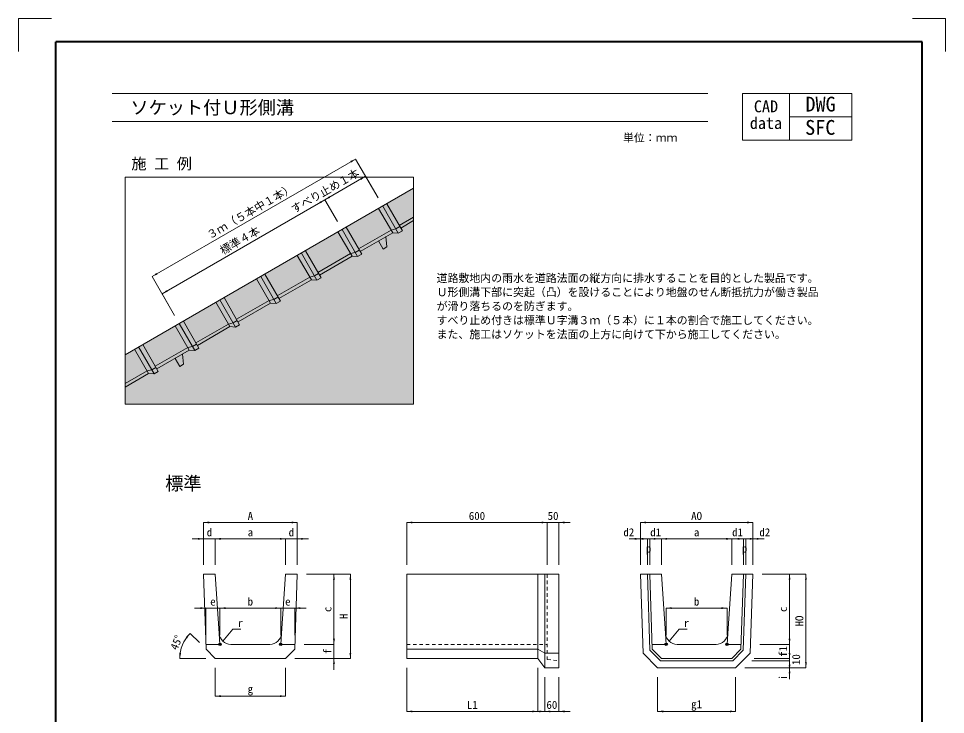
# Model space of a CAD drawing. Units: millimetres at full size, sheet at 1:20. Extents: x 182639 to 186599, y 872497 to 878197.
# Drawn here: x 182639 to 186599, y 875225 to 878197 of the extents above; entities that cross this region are included whole.
import ezdxf
from ezdxf.enums import TextEntityAlignment as Align

# ---------------------------------------------------------------- set-up
doc = ezdxf.new("R2010")
doc.units = ezdxf.units.MM
doc.header["$LTSCALE"] = 20
doc.header["$PDMODE"] = 32
doc.header["$PDSIZE"] = 10
doc.linetypes.add('USER1', pattern=[1.35, 0.75, -0.6])
for name, color, linetype, lineweight in [('(0-0)', 2, 'Continuous', 13), ('0_2', 7, 'Continuous', 13), ('Defpoints_3', 1, 'Continuous', 13), ('ハッチング', 7, 'Continuous', 13), ('図枠', 7, 'Continuous', 5), ('寸法線', 7, 'Continuous', 13), ('引出線', 4, 'Continuous', 13), ('本体', 2, 'Continuous', 13), ('補助線', 8, 'Continuous', 13)]:
    doc.layers.add(name, color=color, linetype=linetype, lineweight=lineweight)
doc.layers.add('作業エリア', color=11, linetype='Continuous')
doc.layers.add('文字', color=7, linetype='Continuous')
doc.styles.add('ＭＳ ゴシック', font='')
doc.styles.get('ＭＳ ゴシック').set_extended_font_data('MS Gothic')

# ---------------------------------------------------------------- blocks, each defined once
blk = doc.blocks.new('filled_arrow')
at = {"color": 0, "linetype": 'Continuous', "lineweight": -2}
blk.add_solid([(7.5, 1.25), (0, 0), (7.5, -1.25)], dxfattribs=at)

msp = doc.modelspace()

# ---------------------------------------------------------------- hatches: boundary and pattern name
at = {"layer": 'ハッチング'}
for color, points in [(8, [(183542.09, 876881.07), (183566.07, 876879.53), (183583.4, 876889.53), (183576.73, 876901.07), (183715.87, 876981.41), (183739.86, 876979.86), (183757.18, 876989.86), (183750.51, 877001.41), (183889.65, 877081.74), (183913.64, 877080.19), (183930.96, 877090.19), (183924.29, 877101.74), (184063.43, 877182.07), (184087.42, 877180.53), (184104.74, 877190.53), (184098.07, 877202.07), (184176.59, 877247.41), (184196.59, 877212.76), (184212.47, 877221.93), (184208.35, 877265.74), (184237.22, 877282.41), (184261.2, 877280.86), (184278.52, 877290.86), (184271.86, 877302.41), (184326.64, 877334.03), (184326.64, 877472.6), (183094.46, 876761.2), (183094.46, 876622.64), (183194.52, 876680.41), (183218.51, 876678.86), (183235.83, 876688.86), (183229.16, 876700.41), (183307.68, 876745.74), (183327.68, 876711.1), (183343.56, 876720.27), (183339.44, 876764.07), (183368.31, 876780.74), (183392.29, 876779.19), (183409.61, 876789.19), (183402.95, 876800.74)]), (256, [(184326.64, 876549.91), (184326.64, 877334.03), (184271.86, 877302.41), (184278.52, 877290.86), (184261.2, 877280.86), (184237.22, 877282.41), (184208.35, 877265.74), (184212.47, 877221.93), (184196.59, 877212.76), (184176.59, 877247.41), (184098.07, 877202.07), (184104.74, 877190.53), (184087.42, 877180.53), (184063.43, 877182.07), (183924.29, 877101.74), (183930.96, 877090.19), (183913.64, 877080.19), (183889.65, 877081.74), (183750.51, 877001.41), (183757.18, 876989.86), (183739.86, 876979.86), (183715.87, 876981.41), (183576.73, 876901.07), (183583.4, 876889.53), (183566.07, 876879.53), (183542.09, 876881.07), (183402.95, 876800.74), (183409.61, 876789.19), (183392.29, 876779.19), (183368.31, 876780.74), (183339.44, 876764.07), (183343.56, 876720.27), (183327.68, 876711.1), (183307.68, 876745.74), (183229.16, 876700.41), (183235.83, 876688.86), (183218.51, 876678.86), (183194.52, 876680.41), (183094.46, 876622.64), (183094.46, 876549.91)])]:
    msp.add_hatch(color=color, dxfattribs=at).paths.add_polyline_path(points)

# ---------------------------------------------------------------- linework, layer by layer
at = {"layer": '(0-0)'}
for p, q in [((184177.22, 877386.33), (184237.22, 877282.41)), ((184194.54, 877396.33), (184261.2, 877280.86)), ((184265.3, 877313.75), (184326.64, 877349.16)), ((184230.66, 877293.75), (184251, 877298.53)), ((184268.32, 877308.53), (184251, 877298.53)), ((184003.43, 877286), (184063.43, 877182.07)), ((184020.75, 877296), (184087.42, 877180.53)), ((184091.52, 877213.42), (184230.66, 877293.75)), ((183829.65, 877185.66), (183889.65, 877081.74)), ((183846.97, 877195.66), (183913.64, 877080.19)), ((183917.74, 877113.09), (184056.88, 877193.42)), ((184056.88, 877193.42), (184077.22, 877198.2)), ((184094.54, 877208.2), (184077.22, 877198.2)), ((183920.75, 877107.87), (183903.43, 877097.87)), ((183655.87, 877085.33), (183715.87, 876981.41)), ((183673.19, 877095.33), (183739.86, 876979.86)), ((183743.96, 877012.75), (183883.1, 877093.09)), ((183883.1, 877093.09), (183903.43, 877097.87)), ((183482.09, 876985), (183542.09, 876881.07)), ((183499.41, 876995), (183566.07, 876879.53)), ((183570.18, 876912.42), (183709.32, 876992.75)), ((183709.32, 876992.75), (183729.65, 876997.53)), ((183746.97, 877007.53), (183729.65, 876997.53)), ((183573.19, 876907.2), (183555.87, 876897.2)), ((183308.31, 876884.66), (183368.31, 876780.74)), ((183325.63, 876894.66), (183392.29, 876779.19)), ((183396.4, 876812.09), (183535.54, 876892.42)), ((183535.54, 876892.42), (183555.87, 876897.2)), ((183222.61, 876711.76), (183361.75, 876792.09)), ((183361.75, 876792.09), (183382.09, 876796.87)), ((183399.41, 876806.87), (183382.09, 876796.87))]:
    msp.add_line(p, q, dxfattribs=at)
at = {"layer": 'Defpoints_3'}
for p, q in [((182638.73, 878197.25), (182780.15, 878197.25)), ((182638.73, 878197.25), (182638.73, 878055.83)), ((186598.73, 878197.25), (186457.31, 878197.25)), ((186598.73, 878197.25), (186598.73, 878055.83))]:
    msp.add_line(p, q, dxfattribs=at)
at = {"layer": 'ハッチング'}
for p, q in [((185732.07, 877877.25), (185732.07, 877677.25)), ((185732.07, 877877.25), (186198.73, 877877.25)), ((185932.07, 877877.25), (185932.07, 877677.25)), ((186198.73, 877877.25), (186198.73, 877677.25)), ((185932.07, 877777.25), (186198.73, 877777.25)), ((185732.07, 877677.25), (186198.73, 877677.25))]:
    msp.add_line(p, q, dxfattribs=at)
at = {"layer": '作業エリア'}
for p in [(183499.18, 875523.69), (183759.18, 875523.69), (185405.52, 875523.69), (185665.52, 875523.69)]:
    msp.add_point(p, dxfattribs=at)
at = {"layer": '図枠', "lineweight": 40}
for p, q in [((186498.73, 878097.25), (182798.73, 878097.25)), ((182798.73, 872597.25), (182798.73, 878097.25)), ((186498.73, 872597.25), (186498.73, 878097.25))]:
    msp.add_line(p, q, dxfattribs=at)
at = {"layer": '図枠', "lineweight": 13}
for p, q in [((183038.73, 877877.25), (185583.71, 877877.25)), ((183038.73, 877757.25), (185583.71, 877757.25))]:
    msp.add_line(p, q, dxfattribs=at)
at = {"layer": '寸法線'}
for p, q in [((184078.61, 877597.12), (183209.7, 877095.45)), ((184174.54, 877430.97), (184078.61, 877597.12)), ((183947.46, 877422.95), (184121.24, 877523.28)), ((184174.54, 877430.97), (184121.24, 877523.28)), ((183947.46, 877422.95), (183252.33, 877021.62)), ((184000.75, 877330.64), (183947.46, 877422.95)), ((184000.75, 877330.64), (183947.46, 877422.95)), ((183305.63, 876929.3), (183209.7, 877095.45)), ((183305.63, 876929.3), (183252.33, 877021.62)), ((183429.18, 876044.63), (183829.18, 876044.63)), ((183429.18, 875863.69), (183429.18, 876044.63)), ((183829.18, 875863.69), (183829.18, 876044.63)), ((184297.23, 876044.63), (184897.23, 876044.63)), ((184297.23, 875863.69), (184297.23, 876044.63)), ((184849.23, 876044.63), (184995.23, 876044.63)), ((184897.23, 875863.69), (184897.23, 876044.63)), ((184897.23, 875863.69), (184897.23, 876044.63)), ((184947.23, 875863.69), (184947.23, 876044.63)), ((185295.52, 876044.63), (185775.52, 876044.63)), ((185295.52, 875863.69), (185295.52, 876044.63)), ((185775.52, 875863.69), (185775.52, 876044.63)), ((183381.18, 875974.63), (183527.18, 875974.63)), ((183429.18, 875863.69), (183429.18, 875974.63)), ((183479.18, 875863.69), (183479.18, 875974.63)), ((183479.18, 875974.63), (183779.18, 875974.63)), ((183479.18, 875863.69), (183479.18, 875974.63)), ((183731.18, 875974.63), (183877.18, 875974.63)), ((183779.18, 875863.69), (183779.18, 875974.63)), ((183779.18, 875863.69), (183779.18, 875974.63)), ((183829.18, 875863.69), (183829.18, 875974.63)), ((185349.52, 875974.63), (185247.52, 875974.63)), ((185383.52, 875974.63), (185277.52, 875974.63)), ((185295.52, 875863.69), (185295.52, 875959.63)), ((185311.52, 875974.63), (185433.52, 875974.63)), ((185325.52, 875863.69), (185325.52, 875974.63)), ((185335.52, 875863.69), (185335.52, 875974.63)), ((185385.52, 875863.69), (185385.52, 875974.63)), ((185385.52, 875974.63), (185685.52, 875974.63)), ((185385.52, 875863.69), (185385.52, 875974.63)), ((185637.52, 875974.63), (185759.52, 875974.63)), ((185685.52, 875863.69), (185685.52, 875974.63)), ((185685.52, 875863.69), (185685.52, 875974.63)), ((185687.52, 875974.63), (185793.52, 875974.63)), ((185721.52, 875974.63), (185823.52, 875974.63)), ((185735.52, 875863.69), (185735.52, 875974.63)), ((185745.52, 875863.69), (185745.52, 875974.63)), ((185775.52, 875863.69), (185775.52, 875959.63)), ((185325.52, 875863.69), (185325.52, 875897.6)), ((185335.52, 875863.69), (185335.52, 875897.6)), ((185735.52, 875863.69), (185735.52, 875897.6)), ((185745.52, 875863.69), (185745.52, 875897.6)), ((183869.18, 875823.69), (183986.37, 875823.69)), ((183869.18, 875823.69), (184056.37, 875823.69)), ((183986.37, 875823.69), (183986.37, 875523.69)), ((184056.37, 875823.69), (184056.37, 875463.69)), ((185815.52, 875823.69), (185932.7, 875823.69)), ((185815.52, 875823.69), (186002.7, 875823.69)), ((185932.7, 875823.69), (185932.7, 875523.69)), ((186002.7, 875823.69), (186002.7, 875423.69)), ((183391.18, 875678.82), (183547.18, 875678.82)), ((183439.18, 875563.69), (183439.18, 875678.82)), ((183499.18, 875563.69), (183499.18, 875678.82)), ((183499.18, 875678.82), (183759.18, 875678.82)), ((183499.18, 875563.69), (183499.18, 875678.82)), ((183711.18, 875678.82), (183867.18, 875678.82)), ((183759.18, 875563.69), (183759.18, 875678.82)), ((183759.18, 875563.69), (183759.18, 875678.82)), ((183819.18, 875563.69), (183819.18, 875678.82)), ((185405.52, 875678.82), (185665.52, 875678.82)), ((185405.52, 875563.69), (185405.52, 875678.82)), ((185665.52, 875563.69), (185665.52, 875678.82)), ((183411.59, 875531.29), (183371.97, 875570.9)), ((183986.37, 875571.69), (183986.37, 875415.69)), ((183859.18, 875523.69), (183986.37, 875523.69)), ((183859.18, 875523.69), (183986.37, 875523.69)), ((185805.52, 875523.69), (185932.7, 875523.69)), ((185805.52, 875523.69), (185932.7, 875523.69)), ((185932.7, 875523.69), (185932.7, 875463.69)), ((185932.7, 875511.69), (185932.7, 875405.69)), ((185932.7, 875477.69), (185932.7, 875375.69)), ((183439.18, 875463.69), (183327.56, 875463.69)), ((183819.18, 875463.69), (183986.37, 875463.69)), ((183819.18, 875463.69), (184056.37, 875463.69)), ((185772.09, 875453.69), (185932.7, 875453.69)), ((185772.09, 875453.69), (185932.7, 875453.69)), ((185782.09, 875463.69), (185932.7, 875463.69)), ((185782.09, 875463.69), (185932.7, 875463.69)), ((183479.18, 875423.69), (183479.18, 875302.8)), ((183779.18, 875423.69), (183779.18, 875302.8)), ((184297.23, 875423.69), (184297.23, 875237.51)), ((184857.23, 875423.69), (184857.23, 875237.51)), ((184857.23, 875423.69), (184857.23, 875237.51)), ((185742.09, 875423.69), (186002.7, 875423.69)), ((185742.09, 875423.69), (185932.7, 875423.69)), ((184887.23, 875383.69), (184887.23, 875237.51)), ((184887.23, 875383.69), (184887.23, 875237.51)), ((184947.23, 875383.69), (184947.23, 875237.51)), ((185368.95, 875383.69), (185368.95, 875237.51)), ((185702.09, 875383.69), (185702.09, 875237.51)), ((183479.18, 875302.8), (183779.18, 875302.8)), ((184857.23, 875237.51), (184297.23, 875237.51)), ((184935.23, 875237.51), (184809.23, 875237.51)), ((184995.23, 875237.51), (184839.23, 875237.51)), ((185368.95, 875237.51), (185702.09, 875237.51))]:
    msp.add_line(p, q, dxfattribs=at)
msp.add_arc((183479.18, 875463.69), 151.62, 135, 180, dxfattribs=at)
at = {"layer": '引出線'}
for points in [[(183511.8, 875537.18), (183554.81, 875589.31), (183588.33, 875589.31)], [(185418.14, 875537.18), (185461.15, 875589.31), (185494.67, 875589.31)]]:
    msp.add_lwpolyline(points, dxfattribs=at)
at = {"layer": '本体', "lineweight": 18}
for p, q in [((183516.73, 877005), (184326.64, 877472.6)), ((184211.86, 877406.33), (184278.52, 877290.86)), ((184038.07, 877306), (184104.74, 877190.53)), ((184271.86, 877302.41), (184326.64, 877334.03)), ((184098.07, 877202.07), (184237.22, 877282.41)), ((184212.47, 877221.93), (184208.35, 877265.74)), ((184237.22, 877282.41), (184261.2, 877280.86)), ((184278.52, 877290.86), (184261.2, 877280.86)), ((184176.59, 877247.41), (184196.59, 877212.76)), ((184196.59, 877212.76), (184212.47, 877221.93)), ((183864.29, 877205.66), (183930.96, 877090.19)), ((183924.29, 877101.74), (184063.43, 877182.07)), ((184063.43, 877182.07), (184087.42, 877180.53)), ((184104.74, 877190.53), (184087.42, 877180.53)), ((183690.51, 877105.33), (183757.18, 876989.86)), ((183750.51, 877001.41), (183889.65, 877081.74)), ((183889.65, 877081.74), (183913.64, 877080.19)), ((183930.96, 877090.19), (183913.64, 877080.19)), ((183094.46, 876761.2), (183516.73, 877005)), ((183516.73, 877005), (183583.4, 876889.53)), ((183757.18, 876989.86), (183739.86, 876979.86)), ((183576.73, 876901.07), (183715.87, 876981.41)), ((183715.87, 876981.41), (183739.86, 876979.86)), ((183169.16, 876804.33), (183342.95, 876904.66)), ((183342.95, 876904.66), (183409.61, 876789.19)), ((183402.95, 876800.74), (183542.09, 876881.07)), ((183542.09, 876881.07), (183566.07, 876879.53)), ((183583.4, 876889.53), (183566.07, 876879.53)), ((183169.16, 876804.33), (183235.83, 876688.86)), ((183409.61, 876789.19), (183392.29, 876779.19)), ((183229.16, 876700.41), (183368.31, 876780.74)), ((183307.68, 876745.74), (183327.68, 876711.1)), ((183343.56, 876720.27), (183339.44, 876764.07)), ((183368.31, 876780.74), (183392.29, 876779.19)), ((183327.68, 876711.1), (183343.56, 876720.27)), ((183094.46, 876622.64), (183194.52, 876680.41)), ((183194.52, 876680.41), (183218.51, 876678.86)), ((183235.83, 876688.86), (183218.51, 876678.86))]:
    msp.add_line(p, q, dxfattribs=at)
at = {"layer": '本体', "lineweight": 9}
for p, q in [((183134.52, 876784.33), (183194.52, 876680.41)), ((183151.84, 876794.33), (183218.51, 876678.86)), ((183225.63, 876706.54), (183208.31, 876696.54)), ((183094.46, 876637.77), (183187.97, 876691.76)), ((183187.97, 876691.76), (183208.31, 876696.54)), ((185325.52, 875823.69), (185336.36, 875498.72)), ((185335.52, 875823.69), (185346.21, 875503)), ((185735.52, 875823.69), (185724.83, 875503)), ((185745.52, 875823.69), (185734.69, 875498.72)), ((185381.38, 875453.69), (185336.36, 875498.72)), ((185385.52, 875463.69), (185346.21, 875503)), ((185685.52, 875463.69), (185724.83, 875503)), ((185689.66, 875453.69), (185734.69, 875498.72)), ((185381.38, 875453.69), (185689.66, 875453.69)), ((185385.52, 875463.69), (185685.52, 875463.69))]:
    msp.add_line(p, q, dxfattribs=at)
at = {"layer": '本体'}
for p, q in [((183429.18, 875823.69), (183479.18, 875823.69)), ((183429.18, 875823.69), (183439.87, 875503)), ((183479.18, 875823.69), (183496.07, 875570.37)), ((183779.18, 875823.69), (183762.29, 875570.37)), ((183779.18, 875823.69), (183829.18, 875823.69)), ((183829.18, 875823.69), (183818.49, 875503)), ((184297.23, 875823.69), (184947.23, 875823.69)), ((184297.23, 875823.69), (184297.23, 875463.69)), ((184857.23, 875823.69), (184857.23, 875463.69)), ((184887.23, 875823.69), (184887.23, 875423.69)), ((184947.23, 875823.69), (184947.23, 875423.69)), ((185295.52, 875823.69), (185385.52, 875823.69)), ((185295.52, 875823.69), (185306.78, 875485.86)), ((185385.52, 875823.69), (185402.41, 875570.37)), ((185685.52, 875823.69), (185668.63, 875570.37)), ((185685.52, 875823.69), (185775.52, 875823.69)), ((185775.52, 875823.69), (185764.26, 875485.86)), ((183545.96, 875523.69), (183712.41, 875523.69)), ((185452.3, 875523.69), (185618.75, 875523.69)), ((183479.18, 875463.69), (183439.87, 875503)), ((183779.18, 875463.69), (183818.49, 875503)), ((184297.23, 875503), (184857.23, 875503)), ((184857.23, 875503), (184887.23, 875485.86)), ((184947.23, 875485.86), (184887.23, 875485.86)), ((185368.95, 875423.69), (185306.78, 875485.86)), ((185702.09, 875423.69), (185764.26, 875485.86)), ((183479.18, 875463.69), (183779.18, 875463.69)), ((184297.23, 875463.69), (184857.23, 875463.69)), ((184857.23, 875463.69), (184887.23, 875423.69)), ((184947.23, 875423.69), (184887.23, 875423.69)), ((185368.95, 875423.69), (185702.09, 875423.69))]:
    msp.add_line(p, q, dxfattribs=at)
at = {"layer": '本体', "linetype": 'USER1'}
for p, q in [((184897.23, 875823.69), (184897.23, 875458.69)), ((184297.23, 875523.69), (184897.23, 875523.69)), ((184897.23, 875458.69), (184947.23, 875453.69))]:
    msp.add_line(p, q, dxfattribs=at)
at = {"layer": '本体'}
for centre, start, end in [((183545.96, 875573.69), 183.81407, 270), ((183712.41, 875573.69), 270, 356.18593), ((185452.3, 875573.69), 183.81407, 270), ((185618.75, 875573.69), 270, 356.18593)]:
    msp.add_arc(centre, 50, start, end, dxfattribs=at)
at = {"layer": '補助線'}
for p, q in [((183496.07, 875570.37), (183499.18, 875523.69)), ((183762.29, 875570.37), (183759.18, 875523.69)), ((185402.41, 875570.37), (185405.52, 875523.69)), ((185668.63, 875570.37), (185665.52, 875523.69)), ((183439.18, 875523.69), (183499.18, 875523.69)), ((183759.18, 875523.69), (183819.18, 875523.69)), ((185345.52, 875523.69), (185405.52, 875523.69)), ((185665.52, 875523.69), (185725.52, 875523.69))]:
    msp.add_line(p, q, dxfattribs=at)
msp.add_lwpolyline([(183094.46, 876549.91), (184326.64, 876549.91), (184326.64, 877519.98), (183094.46, 877519.98)], close=True, dxfattribs=at)

# ---------------------------------------------------------------- block references
at = {"layer": '寸法線', "xscale": 3.2, "yscale": 3.2}
for p, rotation in [((184078.61, 877597.12), 210), ((184121.24, 877523.28), 210), ((183947.46, 877422.95), 210), ((183947.46, 877422.95), 30), ((183209.7, 877095.45), 30), ((183252.33, 877021.62), 30), ((183829.18, 876044.63), 180), ((184897.23, 876044.63), 180), ((184897.23, 876044.63), 180), ((185775.52, 876044.63), 180), ((183429.18, 875974.63), 180), ((183779.18, 875974.63), 180), ((183779.18, 875974.63), 180), ((185295.52, 875974.63), 180), ((185325.52, 875974.63), 180), ((185685.52, 875974.63), 180), ((185685.52, 875974.63), 180), ((185735.52, 875974.63), 180), ((183986.37, 875823.69), 270), ((184056.37, 875823.69), 270), ((185932.7, 875823.69), 270), ((186002.7, 875823.69), 270), ((183439.18, 875678.82), 180), ((183759.18, 875678.82), 180), ((183759.18, 875678.82), 180), ((185665.52, 875678.82), 180), ((183371.97, 875570.9), 229.5), ((183986.37, 875523.69), 90), ((183986.37, 875523.69), 90), ((185932.7, 875523.69), 90), ((183327.56, 875463.69), 85.5), ((184056.37, 875463.69), 90), ((185932.7, 875463.69), 90), ((183986.37, 875463.69), 270), ((185932.7, 875453.69), 270), ((186002.7, 875423.69), 90), ((185932.7, 875423.69), 270), ((183779.18, 875302.8), 180), ((184857.23, 875237.51), 180), ((184857.23, 875237.51), 180), ((184887.23, 875237.51), 180), ((185702.09, 875237.51), 180)]:
    msp.add_blockref('filled_arrow', p, dxfattribs=dict(at, rotation=rotation))
for p in [(183429.18, 876044.63), (184297.23, 876044.63), (184947.23, 876044.63), (185295.52, 876044.63), (183479.18, 875974.63), (183479.18, 875974.63), (183829.18, 875974.63), (185335.52, 875974.63), (185385.52, 875974.63), (185385.52, 875974.63), (185745.52, 875974.63), (185775.52, 875974.63), (183499.18, 875678.82), (183499.18, 875678.82), (183819.18, 875678.82), (185405.52, 875678.82), (183479.18, 875302.8), (184297.23, 875237.51), (184887.23, 875237.51), (184947.23, 875237.51), (185368.95, 875237.51)]:
    msp.add_blockref('filled_arrow', p, dxfattribs=at)
at = {"layer": '引出線', "xscale": 0.16, "yscale": 0.16, "rotation": 50.5}
for p in [(183511.8, 875537.18), (185418.14, 875537.18)]:
    msp.add_blockref('filled_arrow', p, dxfattribs=at)

# ---------------------------------------------------------------- texts
at = {"layer": '0_2', "style": 'ＭＳ ゴシック'}
msp.add_text('施 工 例', height=47.47, dxfattribs=at).set_placement((183120.66, 877539.13), align=Align.BOTTOM_LEFT)
for s, p in [('道路敷地内の雨水を道路法面の縦方向に排水することを目的とした製品です。', (184424.86, 877105.44)), ('Ｕ形側溝下部に突起（凸）を設けることにより地盤のせん断抵抗力が働き製品', (184424.86, 877045.44)), ('が滑り落ちるのを防ぎます。', (184424.86, 876985.44)), ('すべり止め付きは標準Ｕ字溝３ｍ（５本）に１本の割合で施工してください。', (184424.86, 876925.44)), ('また、施工はソケットを法面の上方に向けて下から施工してください。', (184424.86, 876865.44))]:
    msp.add_text(s, height=34.18, dxfattribs=at).set_placement(p, align=Align.TOP_LEFT)
at = {"layer": '図枠', "style": 'ＭＳ ゴシック'}
msp.add_text('\u3000ソケット付Ｕ形側溝', height=56.96, dxfattribs=at).set_placement((183038.73, 877817.25), align=Align.MIDDLE_LEFT)
msp.add_text('単位：ｍｍ', height=34.18, dxfattribs=at).set_placement((185337.44, 877687.92), align=Align.MIDDLE_CENTER)
at = {"layer": '寸法線', "style": 'ＭＳ ゴシック'}
for s, rotation, p in [('すべり止め１本', 30, (183948.63, 877460.26)), ('３ｍ（５本中１本）', 30, (183628.79, 877372.91)), ('標準４本', 30, (183584.43, 877249.07)), ('c', 90, (183958.37, 875673.69)), ('c', 90, (185904.7, 875673.69)), ('H', 90, (184028.37, 875643.69)), ('HO', 90, (185974.7, 875623.69)), ('45°', 67.5, (183313.24, 875532.43)), ('f', 90, (183958.37, 875493.69)), ('f1', 90, (185904.7, 875493.69)), ('10', 90, (185960.7, 875458.69)), ('i', 90, (185904.7, 875382.52))]:
    msp.add_text(s, height=34.18, rotation=rotation, dxfattribs=at).set_placement(p, align=Align.MIDDLE_CENTER)
for s, p in [('A', (183629.18, 876072.63)), ('600', (184597.23, 876072.63)), ('50', (184922.23, 876072.63)), ('AO', (185535.52, 876072.63)), ('d', (183454.18, 876002.63)), ('a', (183629.18, 876002.63)), ('d', (183804.18, 876002.63)), ('d2', (185245.89, 876002.63)), ('d1', (185360.52, 876002.63)), ('a', (185535.52, 876002.63)), ('d1', (185710.52, 876002.63)), ('d2', (185826.76, 876002.63)), ('p', (185330.52, 875933.62)), ('p', (185740.52, 875933.62)), ('e', (183469.18, 875706.82)), ('b', (183629.18, 875706.82)), ('e', (183789.18, 875706.82)), ('b', (185535.52, 875706.82)), ('g', (183629.18, 875333.72)), ('L1', (184577.23, 875265.51)), ('60', (184917.23, 875265.51)), ('g1', (185535.52, 875268.44))]:
    msp.add_text(s, height=34.18, dxfattribs=at).set_placement(p, align=Align.MIDDLE_CENTER)
at = {"layer": '引出線', "style": 'ＭＳ ゴシック'}
for p in [(183574.81, 875632.51), (185481.15, 875632.51)]:
    msp.add_text('r', height=34.18, dxfattribs=at).set_placement(p, align=Align.TOP_LEFT)
at = {"layer": '文字', "style": 'ＭＳ ゴシック'}
for s, height, p in [('DWG', 63.29, (186000.44, 877781.15)), ('SFC', 63.29, (185999.29, 877681.54)), ('標準', 56.96, (183265.35, 876165.96))]:
    msp.add_text(s, height=height, dxfattribs=at).set_placement(p, align=Align.BOTTOM_LEFT)
for s, p in [('CAD', (185780.27, 877847.34)), ('data', (185763, 877776.23))]:
    msp.add_text(s, height=50.64, dxfattribs=at).set_placement(p, align=Align.TOP_LEFT)

doc.saveas('drawing.dxf')
